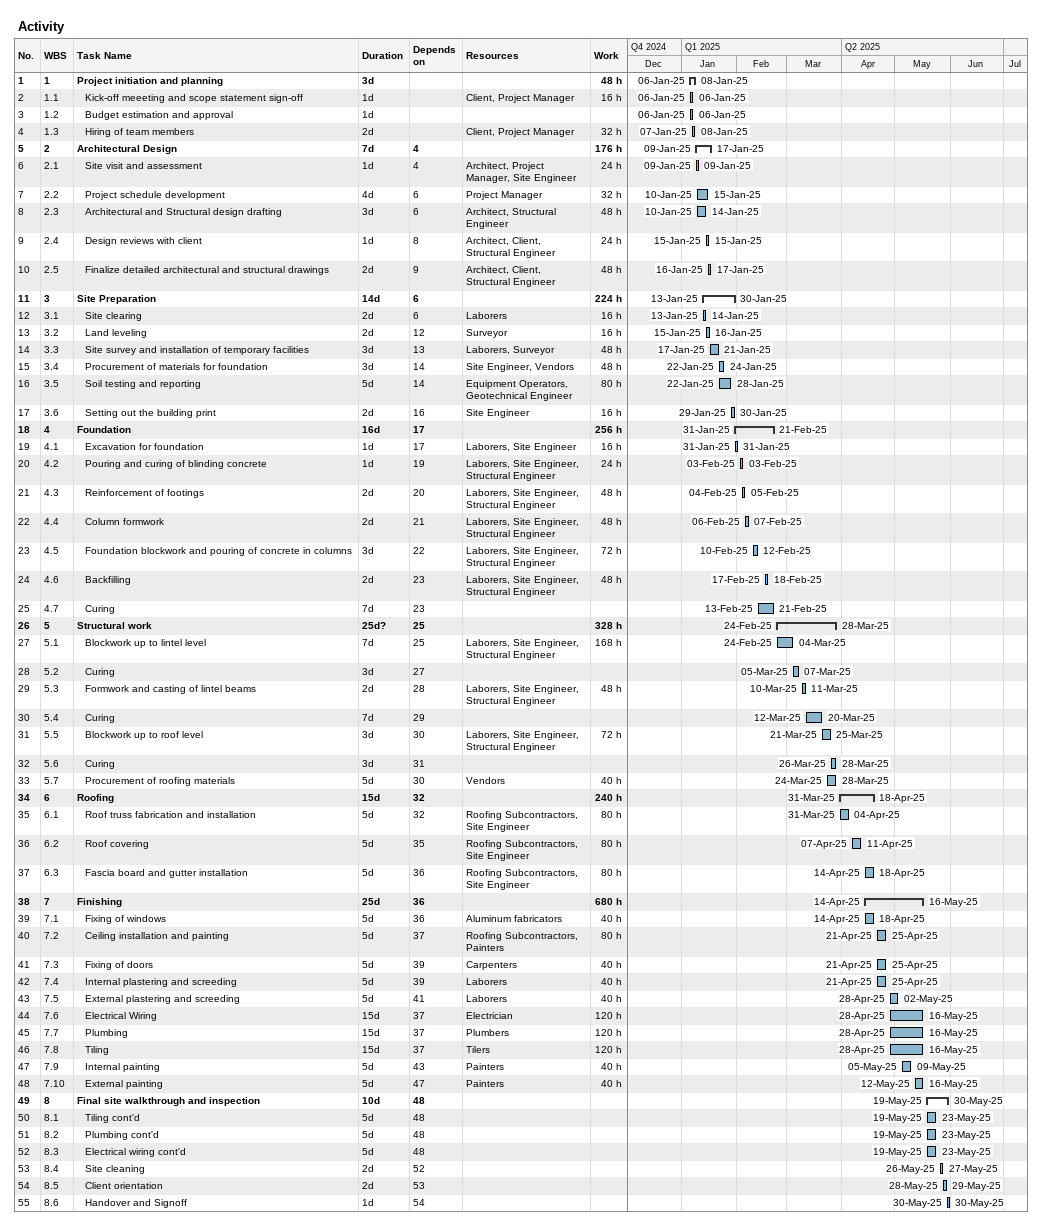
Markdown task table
Activity

| ID | WBS | Task | Duration | Start | Finish | Predecessors | Resources | Work (h) |
|---|---|---|---|---|---|---|---|---|
| 1 | 1 | **Project initiation and planning** | 3d | 2025-01-06 | 2025-01-08 |  |  | 48 |
| 2 | 1.1 | Kick-off meeeting and scope statement sign-off | 1d | 2025-01-06 | 2025-01-06 |  | Client, Project Manager | 16 |
| 3 | 1.2 | Budget estimation and approval | 1d | 2025-01-06 | 2025-01-06 |  |  |  |
| 4 | 1.3 | Hiring of team members | 2d | 2025-01-07 | 2025-01-08 |  | Client, Project Manager | 32 |
| 5 | 2 | **Architectural Design** | 7d | 2025-01-09 | 2025-01-17 | 4 |  | 176 |
| 6 | 2.1 | Site visit and assessment | 1d | 2025-01-09 | 2025-01-09 | 4 | Architect, Project Manager, Site Engineer | 24 |
| 7 | 2.2 | Project schedule development | 4d | 2025-01-10 | 2025-01-15 | 6 | Project Manager | 32 |
| 8 | 2.3 | Architectural and Structural design drafting | 3d | 2025-01-10 | 2025-01-14 | 6 | Architect, Structural Engineer | 48 |
| 9 | 2.4 | Design reviews with client | 1d | 2025-01-15 | 2025-01-15 | 8 | Architect, Client, Structural Engineer | 24 |
| 10 | 2.5 | Finalize detailed architectural and structural drawings | 2d | 2025-01-16 | 2025-01-17 | 9 | Architect, Client, Structural Engineer | 48 |
| 11 | 3 | **Site Preparation** | 14d | 2025-01-13 | 2025-01-30 | 6 |  | 224 |
| 12 | 3.1 | Site clearing | 2d | 2025-01-13 | 2025-01-14 | 6 | Laborers | 16 |
| 13 | 3.2 | Land leveling | 2d | 2025-01-15 | 2025-01-16 | 12 | Surveyor | 16 |
| 14 | 3.3 | Site survey and installation of temporary facilities | 3d | 2025-01-17 | 2025-01-21 | 13 | Laborers, Surveyor | 48 |
| 15 | 3.4 | Procurement of materials for foundation | 3d | 2025-01-22 | 2025-01-24 | 14 | Site Engineer, Vendors | 48 |
| 16 | 3.5 | Soil testing and reporting | 5d | 2025-01-22 | 2025-01-28 | 14 | Equipment Operators, Geotechnical Engineer | 80 |
| 17 | 3.6 | Setting out the building print | 2d | 2025-01-29 | 2025-01-30 | 16 | Site Engineer | 16 |
| 18 | 4 | **Foundation** | 16d | 2025-01-31 | 2025-02-21 | 17 |  | 256 |
| 19 | 4.1 | Excavation for foundation | 1d | 2025-01-31 | 2025-01-31 | 17 | Laborers, Site Engineer | 16 |
| 20 | 4.2 | Pouring and curing of blinding concrete | 1d | 2025-02-03 | 2025-02-03 | 19 | Laborers, Site Engineer, Structural Engineer | 24 |
| 21 | 4.3 | Reinforcement of footings | 2d | 2025-02-04 | 2025-02-05 | 20 | Laborers, Site Engineer, Structural Engineer | 48 |
| 22 | 4.4 | Column formwork | 2d | 2025-02-06 | 2025-02-07 | 21 | Laborers, Site Engineer, Structural Engineer | 48 |
| 23 | 4.5 | Foundation blockwork and pouring of concrete in columns | 3d | 2025-02-10 | 2025-02-12 | 22 | Laborers, Site Engineer, Structural Engineer | 72 |
| 24 | 4.6 | Backfilling | 2d | 2025-02-17 | 2025-02-18 | 23 | Laborers, Site Engineer, Structural Engineer | 48 |
| 25 | 4.7 | Curing | 7d | 2025-02-13 | 2025-02-21 | 23 |  |  |
| 26 | 5 | **Structural work** | 25d? | 2025-02-24 | 2025-03-28 | 25 |  | 328 |
| 27 | 5.1 | Blockwork up to lintel level | 7d | 2025-02-24 | 2025-03-04 | 25 | Laborers, Site Engineer, Structural Engineer | 168 |
| 28 | 5.2 | Curing | 3d | 2025-03-05 | 2025-03-07 | 27 |  |  |
| 29 | 5.3 | Formwork and casting of lintel beams | 2d | 2025-03-10 | 2025-03-11 | 28 | Laborers, Site Engineer, Structural Engineer | 48 |
| 30 | 5.4 | Curing | 7d | 2025-03-12 | 2025-03-20 | 29 |  |  |
| 31 | 5.5 | Blockwork up to roof level | 3d | 2025-03-21 | 2025-03-25 | 30 | Laborers, Site Engineer, Structural Engineer | 72 |
| 32 | 5.6 | Curing | 3d | 2025-03-26 | 2025-03-28 | 31 |  |  |
| 33 | 5.7 | Procurement of roofing materials | 5d | 2025-03-24 | 2025-03-28 | 30 | Vendors | 40 |
| 34 | 6 | **Roofing** | 15d | 2025-03-31 | 2025-04-18 | 32 |  | 240 |
| 35 | 6.1 | Roof truss fabrication and installation | 5d | 2025-03-31 | 2025-04-04 | 32 | Roofing Subcontractors, Site Engineer | 80 |
| 36 | 6.2 | Roof covering | 5d | 2025-04-07 | 2025-04-11 | 35 | Roofing Subcontractors, Site Engineer | 80 |
| 37 | 6.3 | Fascia board and gutter installation | 5d | 2025-04-14 | 2025-04-18 | 36 | Roofing Subcontractors, Site Engineer | 80 |
| 38 | 7 | **Finishing** | 25d | 2025-04-14 | 2025-05-16 | 36 |  | 680 |
| 39 | 7.1 | Fixing of windows | 5d | 2025-04-14 | 2025-04-18 | 36 | Aluminum fabricators | 40 |
| 40 | 7.2 | Ceiling installation and painting | 5d | 2025-04-21 | 2025-04-25 | 37 | Roofing Subcontractors, Painters | 80 |
| 41 | 7.3 | Fixing of doors | 5d | 2025-04-21 | 2025-04-25 | 39 | Carpenters | 40 |
| 42 | 7.4 | Internal plastering and screeding | 5d | 2025-04-21 | 2025-04-25 | 39 | Laborers | 40 |
| 43 | 7.5 | External plastering and screeding | 5d | 2025-04-28 | 2025-05-02 | 41 | Laborers | 40 |
| 44 | 7.6 | Electrical Wiring | 15d | 2025-04-28 | 2025-05-16 | 37 | Electrician | 120 |
| 45 | 7.7 | Plumbing | 15d | 2025-04-28 | 2025-05-16 | 37 | Plumbers | 120 |
| 46 | 7.8 | Tiling | 15d | 2025-04-28 | 2025-05-16 | 37 | Tilers | 120 |
| 47 | 7.9 | Internal painting | 5d | 2025-05-05 | 2025-05-09 | 43 | Painters | 40 |
| 48 | 7.10 | External painting | 5d | 2025-05-12 | 2025-05-16 | 47 | Painters | 40 |
| 49 | 8 | **Final site walkthrough and inspection** | 10d | 2025-05-19 | 2025-05-30 | 48 |  |  |
| 50 | 8.1 | Tiling cont'd | 5d | 2025-05-19 | 2025-05-23 | 48 |  |  |
| 51 | 8.2 | Plumbing cont'd | 5d | 2025-05-19 | 2025-05-23 | 48 |  |  |
| 52 | 8.3 | Electrical wiring cont'd | 5d | 2025-05-19 | 2025-05-23 | 48 |  |  |
| 53 | 8.4 | Site cleaning | 2d | 2025-05-26 | 2025-05-27 | 52 |  |  |
| 54 | 8.5 | Client orientation | 2d | 2025-05-28 | 2025-05-29 | 53 |  |  |
| 55 | 8.6 | Handover and Signoff | 1d | 2025-05-30 | 2025-05-30 | 54 |  |  |
